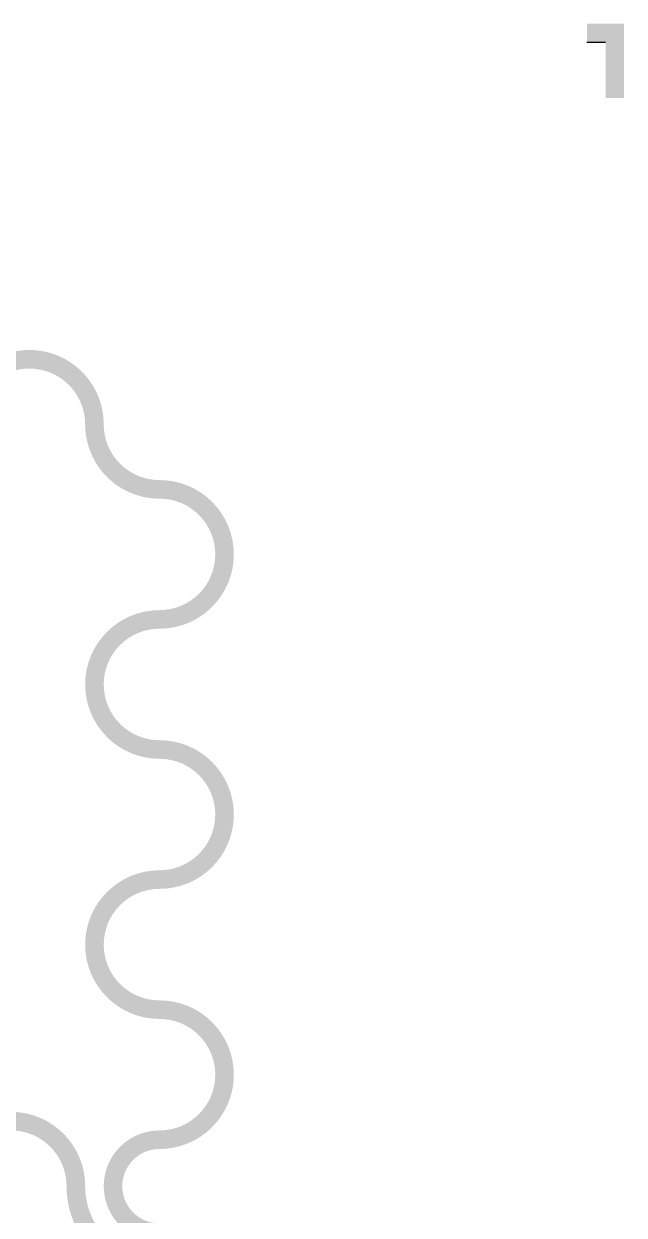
# Model space of a CAD drawing. Header units: inches. Extents: x 98 to 269, y 17 to 80.
# Drawn here: x 193.91 to 210.06, y 48.02 to 80.08 of the extents above; entities that cross this region are included whole.
import ezdxf

# ---------------------------------------------------------------- set-up
doc = ezdxf.new("R2010")
doc.units = ezdxf.units.IN
doc.header["$MEASUREMENT"] = 0

msp = doc.modelspace()

# ---------------------------------------------------------------- hatches: boundary and pattern name
h = msp.add_hatch(color=256)
h.dxf.hatch_style = 1
h.paths.add_polyline_path([(167.062, 80.078), (165.062, 80.078), (165.062, 79.578), (165.062, 79.078), (165.562, 79.078), (165.562, 79.578), (167.062, 79.578)])
h.paths.add_polyline_path([(210.062, 80.078), (209.562, 80.078), (209.062, 80.078), (209.062, 79.578), (209.562, 79.578), (209.562, 78.078), (210.062, 78.078)])
h = msp.add_hatch(color=256)
h.dxf.hatch_style = 1
h.paths.add_polyline_path([(197.562, 67.802, -0.414214), (196.062, 69.302, 0.640887), (192.76, 70.82, -0.293633), (192.241, 70.128, 0.034077), (192.146, 69.873, 0.232766), (192.589, 69.583, -0.910065), (195.562, 69.302, 0.414214), (197.562, 67.302, -1), (197.562, 64.302, 1), (197.562, 60.302, -1), (197.562, 57.302, 1), (197.562, 53.302, -1), (197.562, 50.302, 1), (197.562, 47.302, -1), (197.562, 43.302, 1), (197.562, 40.302, -1), (197.562, 36.302, 1), (197.562, 33.302, -1), (197.562, 29.302, 1), (197.562, 26.302, -0.414214), (200.562, 23.302), (201.062, 23.302, 0.414214), (197.562, 26.802, -1), (197.562, 28.802, 1), (197.562, 33.802, -1), (197.562, 35.802, 1), (197.562, 40.802, -1), (197.562, 42.802, 1), (197.562, 47.802, -1), (197.562, 49.802, 1), (197.562, 53.802, -1), (197.562, 56.802, 1), (197.562, 60.802, -1), (197.562, 63.802, 1)])
h.paths.add_polyline_path([(197.562, 46.802, -0.414214), (195.562, 48.802, 0.54669), (192.728, 50.62, -0.293461), (192.07, 50.059, 0.208934), (192.328, 49.654, -0.735888), (195.062, 48.802, 0.414214), (197.562, 46.302, -1), (197.562, 44.302, 1), (197.562, 39.302, -1), (197.562, 37.302, 1), (197.562, 32.302, -1), (197.562, 30.302, 1), (197.562, 25.302, -0.414214), (199.562, 23.302), (200.062, 23.302, 0.414214), (197.562, 25.802, -1), (197.562, 29.802, 1), (197.562, 32.802, -1), (197.562, 36.802, 1), (197.562, 39.802, -1), (197.562, 43.802, 1)])
h.paths.add_polyline_path([(192.225, 49.482, -0.173956), (191.899, 49.912, 0.123456), (191.572, 48.996, 0.179066), (191.962, 48.852), (191.962, 48.802), (192.062, 48.802, -0.11814)])
h.paths.add_polyline_path([(197.562, 24.802, -0.414214), (194.562, 27.802, 0.490872), (192.685, 29.254, -0.253278), (192.07, 28.805, 0.18591), (192.285, 28.431, -0.276989), (193.252, 28.784, 0.047607), (193.262, 28.897), (193.462, 28.897, -0.053924), (193.444, 28.726, -0.303697), (194.062, 27.802, 0.414214), (197.562, 24.302, -0.414214), (198.562, 23.302), (199.062, 23.302, 0.414214)])
h.paths.add_polyline_path([(201.062, 23.302), (200.562, 23.302), (200.562, 17.078), (201.062, 17.078)])
h.paths.add_polyline_path([(200.062, 23.302), (199.562, 23.302), (199.562, 17.078), (200.062, 17.078)])
h.paths.add_polyline_path([(199.062, 23.302), (198.562, 23.302), (198.562, 17.078), (199.062, 17.078)])

# ---------------------------------------------------------------- linework, layer by layer
msp.add_line((209.562, 79.578), (209.062, 79.578))

doc.saveas('drawing.dxf')
